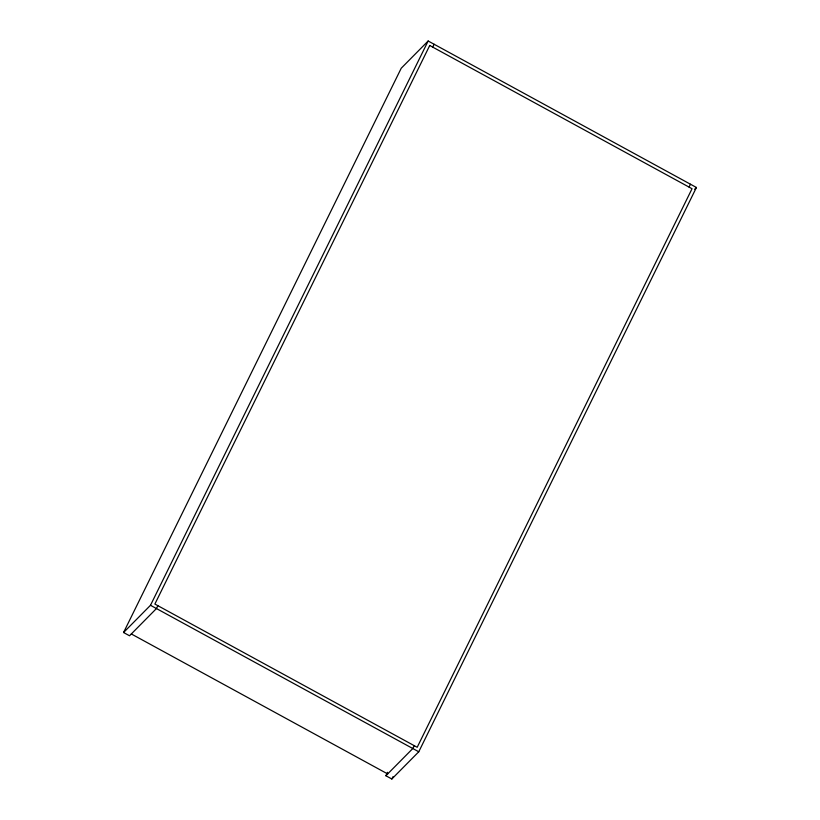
<?xml version="1.0" encoding="UTF-8"?>
<svg xmlns="http://www.w3.org/2000/svg" width="820" height="820" viewBox="0 0 820 820"><rect width="100%" height="100%" fill="white"/><g stroke="black" fill="none" stroke-linecap="round" stroke-linejoin="round"><path stroke-width="1.23" d="M157.86 605.683L156.456 608.543L129.529 635.766L123.564 632.517L401.236 68.224L428.153 41L696.436 187.483L418.764 751.776L391.847 779L385.882 775.74L387.583 772.296M123.564 632.517L150.49 605.293L428.153 41M432.704 47.119L434.118 44.259M391.847 779L392.975 776.704M414.213 745.657L412.808 748.516L385.882 775.74M689.066 187.093L690.471 184.233M694.643 189.297L696.436 187.483M150.49 605.293L418.764 751.776M131.323 633.952L387.675 773.926M429.731 45.489L154.877 604.053L417.195 747.286L692.039 188.723L429.731 45.489"/></g></svg>
